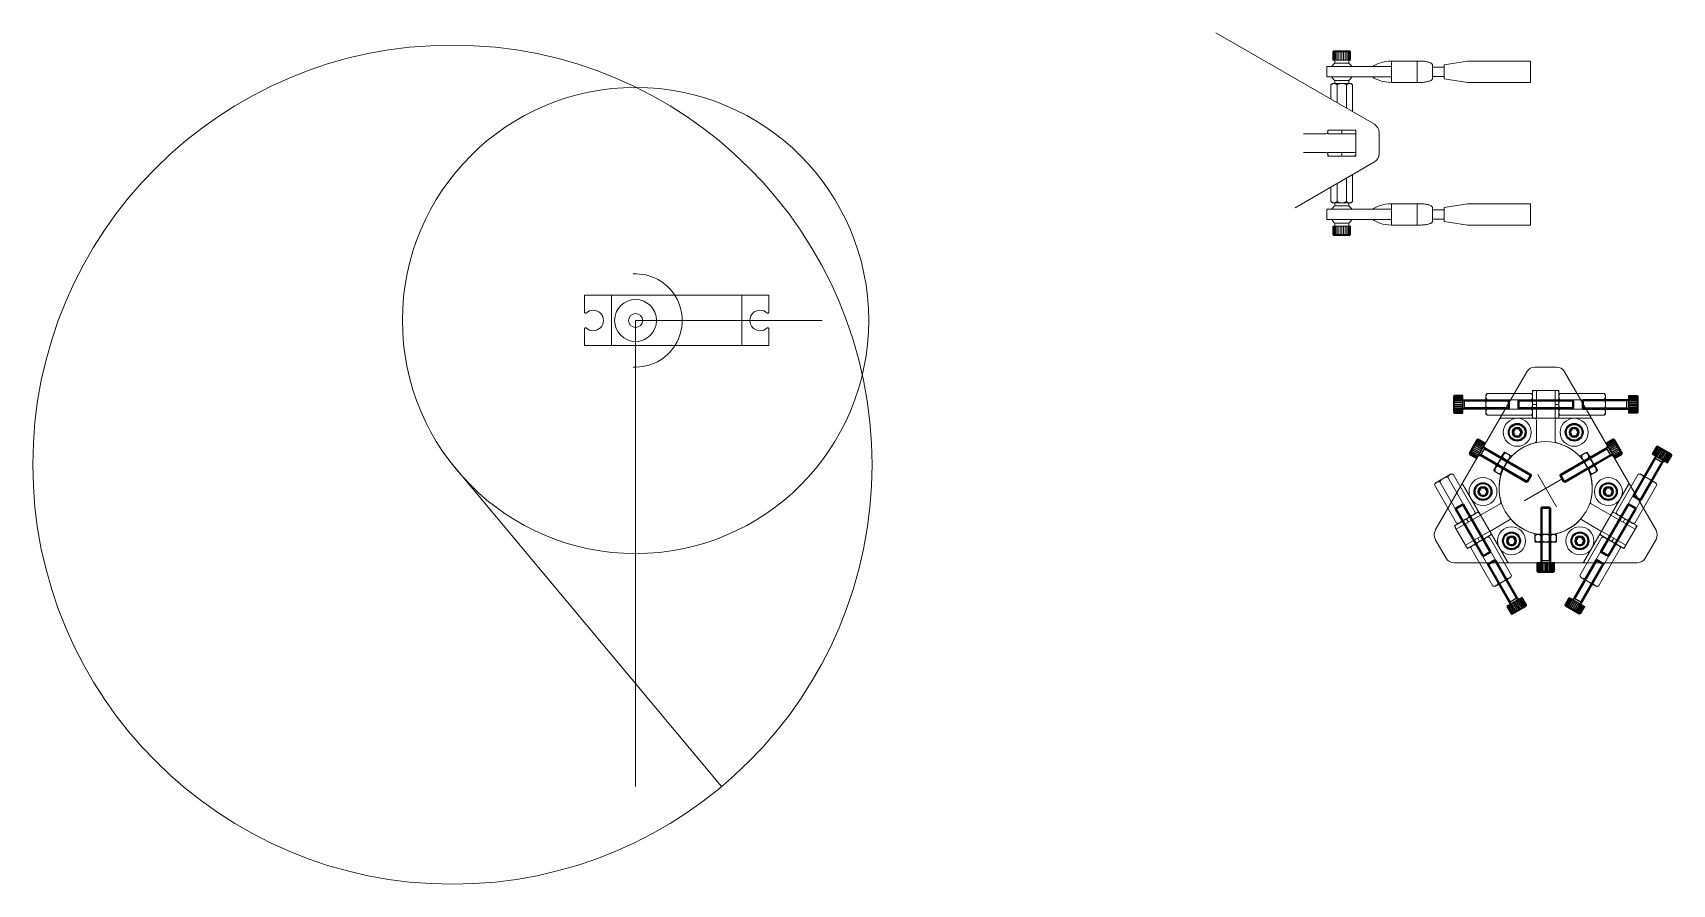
# Model space of a CAD drawing. Header units: millimetres. Extents: x -1272 to 1121, y -1543 to 520.
# Drawn here: x 331.9 to 683.5, y -370.9 to -188.3 of the extents above; entities that cross this region are included whole.
import ezdxf

# ---------------------------------------------------------------- set-up
doc = ezdxf.new("R2010")
doc.units = ezdxf.units.MM
doc.linetypes.add('CENTERX2', pattern=[101.6, 63.5, -12.7, 12.7, -12.7])
doc.layers.get('0').update_dxf_attribs({"lineweight": 5, "true_color": 0xffffff})
doc.layers.add('guidelines', color=2, linetype='CENTERX2', lineweight=13, true_color=0xffff00)
doc.layers.add('NULL', color=4, linetype='Continuous', true_color=0x00ffff)
doc.layers.add('redlayer', color=1, linetype='Continuous', true_color=0xff0000)

# ---------------------------------------------------------------- blocks, each defined once
blk = doc.blocks.new('m2 washer')
at = {"color": 1, "lineweight": 13, "true_color": 0xff0000}
for p, q in [((-3, 0.65), (3, 0.65)), ((-3, 0.65), (-3, -0.15)), ((0, 0.65), (0, -0.15)), ((3, 0.65), (3, -0.15)), ((-3, -0.15), (3, -0.15))]:
    blk.add_line(p, q, dxfattribs=at)
blk = doc.blocks.new('M2_DIN934_f')
at = {"layer": 'NULL', "color": 4, "linetype": 'Continuous', "true_color": 0x00ffff}
for p, q in [((-2, 1.6), (-2.309401, 1.332051)), ((-2.309401, 1.332051), (-2.309401, 0.267949)), ((-2.309401, 0.267949), (-2, 0)), ((2, 1.6), (-2, 1.6)), ((-2, 0), (2, 0)), ((-1, 0.267949), (-1, 1.332051)), ((1, 0.267949), (1, 1.332051)), ((2.309401, 1.332051), (2, 1.6)), ((2, 0), (2.309401, 0.267949)), ((2.309401, 0.267949), (2.309401, 1.332051))]:
    blk.add_line(p, q, dxfattribs=at)
for centre, radius, start, end in [((-1.654701, 0.666186), 0.933814, 45.484388, 134.515612), ((-1.654701, 0.933814), 0.933814, 225.484388, 314.515612), ((0, -0.4), 2, 60, 120), ((0, 2), 2, 240, 300), ((1.654701, 0.666186), 0.933814, 45.484388, 134.515612), ((1.654701, 0.933814), 0.933814, 225.484388, 314.515612)]:
    blk.add_arc(centre, radius, start, end, dxfattribs=at)
blk = doc.blocks.new('M2x12_DIN912_f')
at = {"layer": 'NULL', "color": 4, "linetype": 'Continuous', "true_color": 0x00ffff}
for p, q in [((-1.7, 2), (-1.9, 1.8)), ((-1.9, 1.8), (-1.9, 0)), ((-1.9, 0), (1.9, 0)), ((1.7, 2), (-1.7, 2)), ((-1, -11.7545), (-1, 0)), ((1, 0), (1, -11.7545)), ((1.9, 1.8), (1.7, 2)), ((1.9, 0), (1.9, 1.8)), ((-1, -0.425218), (1, -0.425218)), ((-0.7545, -12), (-1, -11.7545)), ((1, -11.7545), (-1, -11.7545)), ((0.7545, -12), (-0.7545, -12)), ((1, -11.7545), (0.7545, -12))]:
    blk.add_line(p, q, dxfattribs=at)
at = {"layer": 'NULL', "color": 2, "linetype": 'Continuous', "true_color": 0xffff00}
for p, q in [((1.9, 1.8), (-1.9, 1.8)), ((-1.866156, 1.8), (-1.866156, 0)), ((-1.7599, 1.8), (-1.7599, 0)), ((-1.585291, 1.8), (-1.585291, 0)), ((-1.349112, 1.8), (-1.349112, 0)), ((-1.060536, 1.8), (-1.060536, 0)), ((-0.7545, -0.425218), (-1, 0)), ((-0.730769, 1.8), (-0.730769, 0)), ((-0.372621, 1.8), (-0.372621, 0)), ((0, 0), (0, 1.8)), ((0, 1.8), (0, 0)), ((0.372621, 0), (0.372621, 1.8)), ((0.730769, 0), (0.730769, 1.8)), ((1, 0), (0.7545, -0.425218)), ((1.060536, 0), (1.060536, 1.8)), ((1.349112, 0), (1.349112, 1.8)), ((1.585291, 0), (1.585291, 1.8)), ((1.7599, 0), (1.7599, 1.8)), ((1.866156, 0), (1.866156, 1.8)), ((-0.7545, -12), (-0.7545, -0.425218)), ((0.7545, -0.425218), (0.7545, -12))]:
    blk.add_line(p, q, dxfattribs=at)
blk = doc.blocks.new('m2 spacer 10mm')
at = {"color": 4, "linetype": 'Continuous', "true_color": 0x00ffff}
for p, q in [((-2, 5), (-2.31, 4.73)), ((-2.31, 4.73), (-2.31, -4.73)), ((2, 5), (-2, 5)), ((-1, -4.73), (-1, 4.73)), ((1, -4.73), (1, 4.73)), ((2.31, 4.73), (2, 5)), ((2.31, -4.73), (2.31, 4.73)), ((-2.31, -4.73), (-2, -5)), ((-2, -5), (2, -5)), ((2, -5), (2.31, -4.73))]:
    blk.add_line(p, q, dxfattribs=at)
for centre, radius, start, end in [((-1.65, 4.07), 0.934, 45.4844, 134.5156), ((0, 3), 2, 60, 120), ((1.65, 4.07), 0.934, 45.4844, 134.5156), ((-1.65, -4.07), 0.934, 225.4844, 314.5156), ((0, -3), 2, 240, 300), ((1.65, -4.07), 0.934, 225.4844, 314.5156)]:
    blk.add_arc(centre, radius, start, end, dxfattribs=at)
blk = doc.blocks.new('M2x10_DIN912_f')
at = {"layer": 'NULL', "color": 4, "linetype": 'Continuous', "true_color": 0x00ffff}
for p, q in [((-1.7, 2), (-1.9, 1.8)), ((-1.9, 1.8), (-1.9, 0)), ((-1.9, 0), (1.9, 0)), ((1.7, 2), (-1.7, 2)), ((-1, -9.7545), (-1, 0)), ((1, 0), (1, -9.7545)), ((1.9, 1.8), (1.7, 2)), ((1.9, 0), (1.9, 1.8)), ((-1, -0.425218), (1, -0.425218)), ((-0.7545, -10), (-1, -9.7545)), ((1, -9.7545), (-1, -9.7545)), ((0.7545, -10), (-0.7545, -10)), ((1, -9.7545), (0.7545, -10))]:
    blk.add_line(p, q, dxfattribs=at)
at = {"layer": 'NULL', "color": 2, "linetype": 'Continuous', "true_color": 0xffff00}
for p, q in [((1.9, 1.8), (-1.9, 1.8)), ((-1.866156, 1.8), (-1.866156, 0)), ((-1.7599, 1.8), (-1.7599, 0)), ((-1.585291, 1.8), (-1.585291, 0)), ((-1.349112, 1.8), (-1.349112, 0)), ((-1.060536, 1.8), (-1.060536, 0)), ((-0.7545, -0.425218), (-1, 0)), ((-0.730769, 1.8), (-0.730769, 0)), ((-0.372621, 1.8), (-0.372621, 0)), ((0, 0), (0, 1.8)), ((0, 1.8), (0, 0)), ((0.372621, 0), (0.372621, 1.8)), ((0.730769, 0), (0.730769, 1.8)), ((1, 0), (0.7545, -0.425218)), ((1.060536, 0), (1.060536, 1.8)), ((1.349112, 0), (1.349112, 1.8)), ((1.585291, 0), (1.585291, 1.8)), ((1.7599, 0), (1.7599, 1.8)), ((1.866156, 0), (1.866156, 1.8)), ((-0.7545, -10), (-0.7545, -0.425218)), ((0.7545, -0.425218), (0.7545, -10))]:
    blk.add_line(p, q, dxfattribs=at)
blk = doc.blocks.new('m2 adjust bolt')
at = {"layer": 'NULL', "color": 4, "linetype": 'Continuous', "true_color": 0x00ffff}
for p, q in [((-0.7545, 6), (-1, 5.7545)), ((-1, -5.7545), (-1, 5.7545)), ((1, 5.7545), (-1, 5.7545)), ((0.7545, 6), (-0.7545, 6)), ((1, 5.7545), (0.7545, 6)), ((1, 5.7545), (1, -5.7545)), ((-0.7545, -6), (-1, -5.7545)), ((1, -5.7545), (-1, -5.7545)), ((0.7545, -6), (-0.7545, -6)), ((1, -5.7545), (0.7545, -6))]:
    blk.add_line(p, q, dxfattribs=at)
at = {"layer": 'NULL', "color": 2, "linetype": 'Continuous', "true_color": 0xffff00}
for p, q in [((-0.7545, -6), (-0.7545, 6)), ((0.7545, 6), (0.7545, -6))]:
    blk.add_line(p, q, dxfattribs=at)
blk = doc.blocks.new('m2 washer top')
at = {"color": 1, "true_color": 0xff0000}
for radius in [3, 1.1]:
    blk.add_circle((0, 0), radius, dxfattribs=at)
blk = doc.blocks.new('M2_DIN912_t')
at = {"layer": 'redlayer', "color": 4, "linetype": 'Continuous', "true_color": 0x00ffff}
for p, q in [((0, 0.866025), (-0.75, 0.433013)), ((-0.75, 0.433013), (-0.75, -0.433013)), ((0.75, 0.433013), (0, 0.866025)), ((0.75, -0.433013), (0.75, 0.433013)), ((-0.75, -0.433013), (0, -0.866025)), ((0, -0.866025), (0.75, -0.433013))]:
    blk.add_line(p, q, dxfattribs=at)
blk.add_circle((0, 0), 1.9, dxfattribs=at)
at = {"layer": 'redlayer', "color": 2, "linetype": 'Continuous', "true_color": 0xffff00}
blk.add_circle((0, 0), 1.7, dxfattribs=at)

msp = doc.modelspace()

# ---------------------------------------------------------------- linework, layer by layer
for p, q in [((602.65, -198.1), (585.65, -188.28)), ((610.95, -192.15), (610.75, -192.35)), ((610.75, -192.35), (610.75, -194.15)), ((614.55, -192.35), (610.75, -192.35)), ((610.79, -192.35), (610.79, -194.15)), ((610.89, -192.35), (610.89, -194.15)), ((614.35, -192.15), (610.95, -192.15)), ((611.07, -192.35), (611.07, -194.15)), ((611.3, -192.35), (611.3, -194.15)), ((611.59, -192.35), (611.59, -194.15)), ((611.92, -192.35), (611.92, -194.15)), ((612.28, -192.35), (612.28, -194.15)), ((612.65, -192.35), (612.65, -194.15)), ((612.65, -194.15), (612.65, -192.35)), ((613.02, -194.15), (613.02, -192.35)), ((613.38, -194.15), (613.38, -192.35)), ((613.71, -194.15), (613.71, -192.35)), ((614, -194.15), (614, -192.35)), ((614.24, -194.15), (614.24, -192.35)), ((614.55, -192.35), (614.35, -192.15)), ((614.41, -194.15), (614.41, -192.35)), ((614.52, -194.15), (614.52, -192.35)), ((614.55, -194.15), (614.55, -192.35)), ((609.43, -195.55), (623.35, -195.55)), ((609.43, -197.75), (609.43, -195.55)), ((610.75, -194.15), (614.55, -194.15)), ((611.15, -194.15), (614.15, -194.15)), ((611.15, -194.78), (611.15, -194.15)), ((611.15, -194.78), (614.15, -194.78)), ((614.15, -194.78), (614.15, -194.15)), ((623.35, -194.35), (628.85, -194.35)), ((623.35, -198.95), (623.35, -194.35)), ((628.85, -198.95), (628.85, -194.35)), ((632.15, -197.98), (632.15, -195.33)), ((634.65, -195.65), (632.15, -195.65)), ((634.65, -195.15), (639.65, -194.35)), ((634.65, -198.15), (634.65, -195.15)), ((639.65, -194.35), (653.15, -194.35)), ((653.15, -194.35), (653.15, -198.95)), ((602.65, -198.1), (619.65, -207.91)), ((609.43, -197.75), (623.35, -197.75)), ((610.65, -199.15), (610.34, -199.42)), ((610.34, -199.42), (610.34, -202.54)), ((614.65, -199.15), (610.65, -199.15)), ((611.15, -199.15), (611.15, -198.53)), ((611.15, -198.53), (614.15, -198.53)), ((611.15, -199.15), (614.15, -199.15)), ((611.65, -203.29), (611.65, -199.42)), ((613.65, -204.45), (613.65, -199.42)), ((614.15, -199.15), (614.15, -198.53)), ((614.96, -199.42), (614.65, -199.15)), ((614.96, -205.2), (614.96, -199.42)), ((623.35, -198.95), (628.85, -198.95)), ((632.15, -197.65), (634.65, -197.65)), ((634.65, -198.15), (639.65, -198.95)), ((639.65, -198.95), (653.15, -198.95)), ((604.45, -209.95), (609.25, -209.95)), ((610.05, -209.15), (615.25, -209.15)), ((615.65, -209.55), (615.65, -214.35)), ((620.65, -209.64), (620.65, -214.26)), ((604.45, -213.95), (609.25, -213.95)), ((602.65, -225.81), (619.65, -216)), ((610.08, -214.75), (615.25, -214.75)), ((610.34, -224.49), (610.34, -221.37)), ((611.65, -220.61), (611.65, -224.49)), ((613.65, -219.46), (613.65, -224.49)), ((614.96, -218.7), (614.96, -224.49)), ((610.65, -224.75), (610.34, -224.49)), ((614.65, -224.75), (610.65, -224.75)), ((611.15, -224.75), (614.15, -224.75)), ((611.15, -224.75), (611.15, -225.38)), ((614.15, -224.75), (614.15, -225.38)), ((614.96, -224.49), (614.65, -224.75)), ((623.35, -224.95), (628.85, -224.95)), ((623.35, -224.95), (623.35, -229.55)), ((628.85, -224.95), (628.85, -229.55)), ((634.65, -225.75), (639.65, -224.95)), ((639.65, -224.95), (653.15, -224.95)), ((653.15, -229.55), (653.15, -224.95)), ((609.43, -226.15), (623.35, -226.15)), ((609.43, -226.15), (609.43, -228.35)), ((609.43, -228.35), (623.35, -228.35)), ((611.15, -225.38), (614.15, -225.38)), ((632.15, -225.93), (632.15, -228.58)), ((632.15, -226.25), (634.65, -226.25)), ((634.65, -228.25), (632.15, -228.25)), ((634.65, -225.75), (634.65, -228.75)), ((610.75, -231.55), (610.75, -229.75)), ((610.75, -229.75), (614.55, -229.75)), ((610.95, -231.75), (610.75, -231.55)), ((614.55, -231.55), (610.75, -231.55)), ((610.79, -231.55), (610.79, -229.75)), ((610.89, -231.55), (610.89, -229.75)), ((614.35, -231.75), (610.95, -231.75)), ((611.07, -231.55), (611.07, -229.75)), ((611.15, -229.13), (611.15, -229.75)), ((611.15, -229.13), (614.15, -229.13)), ((611.15, -229.75), (614.15, -229.75)), ((611.3, -231.55), (611.3, -229.75)), ((611.59, -231.55), (611.59, -229.75)), ((611.92, -231.55), (611.92, -229.75)), ((612.28, -231.55), (612.28, -229.75)), ((612.65, -229.75), (612.65, -231.55)), ((612.65, -231.55), (612.65, -229.75)), ((613.02, -229.75), (613.02, -231.55)), ((613.38, -229.75), (613.38, -231.55)), ((613.71, -229.75), (613.71, -231.55)), ((614, -229.75), (614, -231.55)), ((614.15, -229.13), (614.15, -229.75)), ((614.24, -229.75), (614.24, -231.55)), ((614.55, -231.55), (614.35, -231.75)), ((614.41, -229.75), (614.41, -231.55)), ((614.52, -229.75), (614.52, -231.55)), ((614.55, -229.75), (614.55, -231.55)), ((623.35, -229.55), (628.85, -229.55)), ((634.65, -228.75), (639.65, -229.55)), ((639.65, -229.55), (653.15, -229.55)), ((450.25, -244.6), (489.75, -244.6)), ((450.25, -248.26), (450.25, -244.6)), ((456, -255.4), (456, -244.6)), ((484, -255.4), (484, -244.6)), ((489.75, -248.26), (489.75, -244.6)), ((450.25, -255.4), (450.25, -251.74)), ((461.2, -250), (461.2, -350)), ((461.2, -250), (501.2, -250)), ((489.75, -255.4), (489.75, -251.74)), ((450.25, -255.4), (489.75, -255.4)), ((658.7, -259.99), (654.09, -259.99)), ((632.72, -294.99), (652.35, -260.99)), ((660.44, -260.99), (680.07, -294.99)), ((653.59, -270.59), (653.59, -265.39)), ((653.99, -264.99), (658.79, -264.99)), ((659.19, -270.59), (659.19, -265.39)), ((643.24, -276.77), (646.46, -271.19)), ((665.98, -270.99), (646.81, -270.99)), ((654.39, -275.87), (654.39, -271.39)), ((658.39, -275.87), (658.39, -271.39)), ((666.33, -271.19), (669.55, -276.77)), ((646.5, -279.12), (643.38, -277.32)), ((666.29, -279.12), (669.4, -277.32)), ((479.62, -350), (421.92, -280.93)), ((638.61, -284.79), (641.84, -279.2)), ((645.5, -280.85), (642.38, -279.05)), ((647.05, -278.97), (647.4, -278.36)), ((647.68, -278.29), (648.85, -278.97)), ((663.94, -278.97), (665.11, -278.29)), ((665.39, -278.36), (665.74, -278.97)), ((667.29, -280.85), (670.4, -279.05)), ((670.95, -279.2), (674.18, -284.79)), ((645.29, -282.01), (645.65, -281.4)), ((646.54, -282.97), (645.37, -282.29)), ((667.42, -282.29), (666.24, -282.97)), ((667.14, -281.4), (667.5, -282.01)), ((638.61, -285.19), (648.2, -301.79)), ((664.59, -301.79), (674.18, -285.19)), ((641.66, -291.26), (637.15, -293.86)), ((646.63, -289.31), (642.75, -291.55)), ((666.16, -289.31), (670.04, -291.55)), ((671.13, -291.26), (675.63, -293.86)), ((639.41, -298.57), (637.01, -294.41)), ((648.63, -292.78), (644.75, -295.02)), ((664.16, -292.78), (668.04, -295.02)), ((675.78, -294.41), (673.38, -298.57)), ((635.03, -300.99), (632.72, -296.99)), ((644.46, -296.11), (639.95, -298.71)), ((654.09, -297.39), (654.09, -296.03)), ((654.99, -297.59), (654.29, -297.59)), ((655.39, -297.99), (655.39, -301.59)), ((657.39, -297.99), (657.39, -301.59)), ((658.5, -297.59), (657.79, -297.59)), ((658.7, -296.03), (658.7, -297.39)), ((668.33, -296.11), (672.83, -298.71)), ((680.07, -296.99), (677.76, -300.99)), ((676.02, -301.99), (636.76, -301.99)), ((654.99, -301.99), (648.54, -301.99)), ((664.25, -301.99), (657.79, -301.99))]:
    msp.add_line(p, q)
for centre, radius in [((421.92, -280.93), 90), ((461.2, -250), 50), ((461.2, -250), 4.5), ((461.2, -250), 1.5), ((650.29, -273.99), 1), ((662.5, -273.99), 1), ((642.95, -286.7), 1), ((669.84, -286.7), 1), ((649.06, -297.28), 1), ((663.73, -297.28), 1)]:
    msp.add_circle(centre, radius)
for centre, radius, start, end in [((612.65, -196.65), 2.4, 128.6822, 152.7204), ((612.65, -196.65), 2.4, 27.2796, 51.3178), ((611, -200.09), 0.934, 45.4844, 134.5156), ((612.65, -196.65), 2.4, 207.2796, 231.3178), ((612.65, -201.15), 2, 60, 120), ((614.31, -200.09), 0.934, 45.4844, 134.5156), ((612.65, -196.65), 2.4, 308.6822, 332.7204), ((609.25, -209.55), 0.4, 270, 0), ((610.05, -209.55), 0.4, 90, 180), ((615.25, -209.55), 0.4, 0, 90), ((618.65, -209.64), 2, 0, 60), ((609.25, -214.35), 0.4, 0, 90), ((610.05, -214.35), 0.4, 180, 270), ((615.25, -214.35), 0.4, 270, 0), ((618.65, -214.26), 2, 300, 0), ((611, -223.82), 0.934, 225.4844, 314.5156), ((612.65, -222.75), 2, 240, 300), ((614.31, -223.82), 0.934, 225.4844, 314.5156), ((612.65, -227.25), 2.4, 128.6822, 152.7204), ((612.65, -227.25), 2.4, 207.2796, 231.3178), ((612.65, -227.25), 2.4, 27.2796, 51.3178), ((612.65, -227.25), 2.4, 308.6822, 332.7204), ((461.2, -250), 10, 266.8732, 93.1268), ((450.45, -248.26), 0.2, 180, 313.4325), ((452.1, -250), 2.2, 226.5675, 133.4325), ((487.9, -250), 2.2, 46.5675, 313.4325), ((489.55, -248.26), 0.2, 226.5675, 0), ((450.45, -251.74), 0.2, 46.5675, 180), ((489.55, -251.74), 0.2, 0, 133.4325), ((654.09, -261.99), 2, 90, 150), ((658.7, -261.99), 2, 30, 90), ((653.99, -265.39), 0.4, 90, 180), ((658.79, -265.39), 0.4, 0, 90), ((653.99, -270.59), 0.4, 180, 270), ((658.79, -270.59), 0.4, 270, 0), ((646.81, -271.39), 0.4, 90, 150), ((653.99, -271.39), 0.4, 0, 90), ((658.79, -271.39), 0.4, 90, 180), ((665.98, -271.39), 0.4, 30, 90), ((643.58, -276.97), 0.4, 150, 240), ((656.39, -285.99), 10, 103.3424, 196.6576), ((656.39, -285.99), 10, 45.1009, 134.8991), ((653.99, -275.87), 0.4, 283.3424, 0), ((658.79, -275.87), 0.4, 180, 256.6576), ((656.39, -285.99), 10, 343.3424, 76.6576), ((669.2, -276.97), 0.4, 300, 30), ((642.18, -279.4), 0.4, 60, 150), ((645.3, -281.2), 0.4, 330, 60), ((646.7, -278.77), 0.4, 240, 330), ((647.58, -278.46), 0.2, 60, 150), ((649.05, -278.62), 0.4, 240, 314.8991), ((663.74, -278.62), 0.4, 225.1009, 300), ((665.21, -278.46), 0.2, 30, 120), ((666.09, -278.77), 0.4, 210, 300), ((667.49, -281.2), 0.4, 120, 210), ((670.6, -279.4), 0.4, 30, 120), ((638.96, -284.99), 0.4, 150, 210), ((645.47, -282.11), 0.2, 150, 240), ((656.39, -285.99), 10, 165.1009, 254.8991), ((646.34, -283.31), 0.4, 345.1009, 60), ((656.39, -285.99), 10, 285.1009, 14.8991), ((666.44, -283.31), 0.4, 120, 194.8991), ((667.32, -282.11), 0.2, 300, 30), ((673.83, -284.99), 0.4, 330, 30), ((641.86, -291.61), 0.4, 30, 120), ((642.55, -291.21), 0.4, 210, 300), ((646.43, -288.97), 0.4, 300, 16.6576), ((666.36, -288.97), 0.4, 163.3424, 240), ((670.24, -291.21), 0.4, 240, 330), ((670.93, -291.61), 0.4, 60, 150), ((634.46, -295.99), 2, 150, 210), ((637.35, -294.21), 0.4, 120, 210), ((644.95, -295.37), 0.4, 120, 210), ((648.83, -293.12), 0.4, 43.3424, 120), ((656.39, -285.99), 10, 223.3424, 316.6576), ((663.96, -293.12), 0.4, 60, 136.6576), ((667.84, -295.37), 0.4, 330, 60), ((675.43, -294.21), 0.4, 330, 60), ((678.33, -295.99), 2, 330, 30), ((639.75, -298.37), 0.4, 210, 300), ((644.26, -295.77), 0.4, 300, 30), ((653.69, -296.03), 0.4, 0, 74.8991), ((654.29, -297.39), 0.2, 180, 270), ((654.99, -297.99), 0.4, 0, 90), ((657.79, -297.99), 0.4, 90, 180), ((658.5, -297.39), 0.2, 270, 0), ((659.1, -296.03), 0.4, 105.1009, 180), ((668.53, -295.77), 0.4, 150, 240), ((673.03, -298.37), 0.4, 240, 330), ((636.76, -299.99), 2, 210, 270), ((648.54, -301.59), 0.4, 210, 270), ((654.99, -301.59), 0.4, 270, 0), ((657.79, -301.59), 0.4, 180, 270), ((664.25, -301.59), 0.4, 270, 330), ((676.02, -299.99), 2, 270, 330)]:
    msp.add_arc(centre, radius, start, end)
for points, degree in [([(623.35, -194.35), (621.51, -194.4), (620.08, -194.92), (619.32, -195.55)], 3), ([(628.85, -194.35), (632.15, -194.35), (632.15, -195.33)], 2), ([(623.35, -198.95), (621.51, -198.9), (620.08, -198.39), (619.32, -197.75)], 3), ([(628.85, -198.95), (632.15, -198.95), (632.15, -197.98)], 2), ([(623.35, -224.95), (621.51, -225), (620.08, -225.52), (619.32, -226.15)], 3), ([(628.85, -224.95), (632.15, -224.95), (632.15, -225.93)], 2), ([(623.35, -229.55), (621.51, -229.5), (620.08, -228.99), (619.32, -228.35)], 3), ([(628.85, -229.55), (632.15, -229.55), (632.15, -228.58)], 2)]:
    msp.add_open_spline(points, degree=degree)
at = {"layer": 'guidelines'}
for p, q in [((651.75, -288.67), (660.05, -283.88)), ((658.72, -290.01), (654.71, -283.07))]:
    msp.add_line(p, q, dxfattribs=at)

# ---------------------------------------------------------------- block references
msp.add_blockref('m2 washer', (612.65, -209.8))
at = {"yscale": -1}
msp.add_blockref('m2 washer', (612.65, -214.1), dxfattribs=at)
for name, p, rotation in [('M2x10_DIN912_f', (638.59, -267.99), 90), ('m2 spacer 10mm', (648.59, -267.99), 90), ('m2 adjust bolt', (656.39, -267.99), 90), ('m2 washer', (654.24, -267.99), 90), ('m2 washer top', (650.29, -273.99), 210), ('m2 washer top', (662.5, -273.99), 210), ('M2_DIN912_t', (650.29, -273.99), 210), ('M2_DIN912_t', (662.5, -273.99), 210), ('M2x12_DIN912_f', (642.54, -277.99), 60.00000000000005), ('M2x12_DIN912_f', (670.25, -277.99), 300), ('M2x10_DIN912_f', (680.88, -279.57), 330), ('M2_DIN934_f', (647.8, -281.03), 60.00000000000005), ('M2_DIN934_f', (664.99, -281.03), 300), ('m2 washer top', (642.95, -286.7), 210), ('M2_DIN912_t', (642.95, -286.7), 210), ('m2 washer top', (669.84, -286.7), 210), ('M2_DIN912_t', (669.84, -286.7), 210), ('m2 spacer 10mm', (675.88, -288.23), 330), ('m2 adjust bolt', (640.81, -294.99), 210), ('M2x12_DIN912_f', (656.39, -301.99), 180), ('m2 adjust bolt', (671.98, -294.99), 330), ('m2 washer', (673.06, -293.12), 330), ('m2 washer', (641.88, -296.85), 210), ('m2 washer top', (649.06, -297.28), 210), ('M2_DIN912_t', (649.06, -297.28), 210), ('m2 washer top', (663.73, -297.28), 210), ('M2_DIN912_t', (663.73, -297.28), 210), ('m2 spacer 10mm', (644.71, -301.74), 210), ('M2_DIN934_f', (656.39, -295.91), 180), ('M2x10_DIN912_f', (649.71, -310.4), 210)]:
    msp.add_blockref(name, p, dxfattribs=dict(rotation=rotation))
for name, p, rotation in [('m2 washer', (658.54, -267.99), 90), ('m2 spacer 10mm', (664.19, -267.99), 90), ('M2x10_DIN912_f', (674.19, -267.99), 90), ('m2 spacer 10mm', (636.91, -288.23), 210), ('m2 washer', (639.73, -293.12), 210), ('m2 washer', (670.91, -296.85), 330), ('m2 spacer 10mm', (668.08, -301.74), 330), ('M2x10_DIN912_f', (663.08, -310.4), 330)]:
    msp.add_blockref(name, p, dxfattribs=dict(at, rotation=rotation))

doc.saveas('drawing.dxf')
